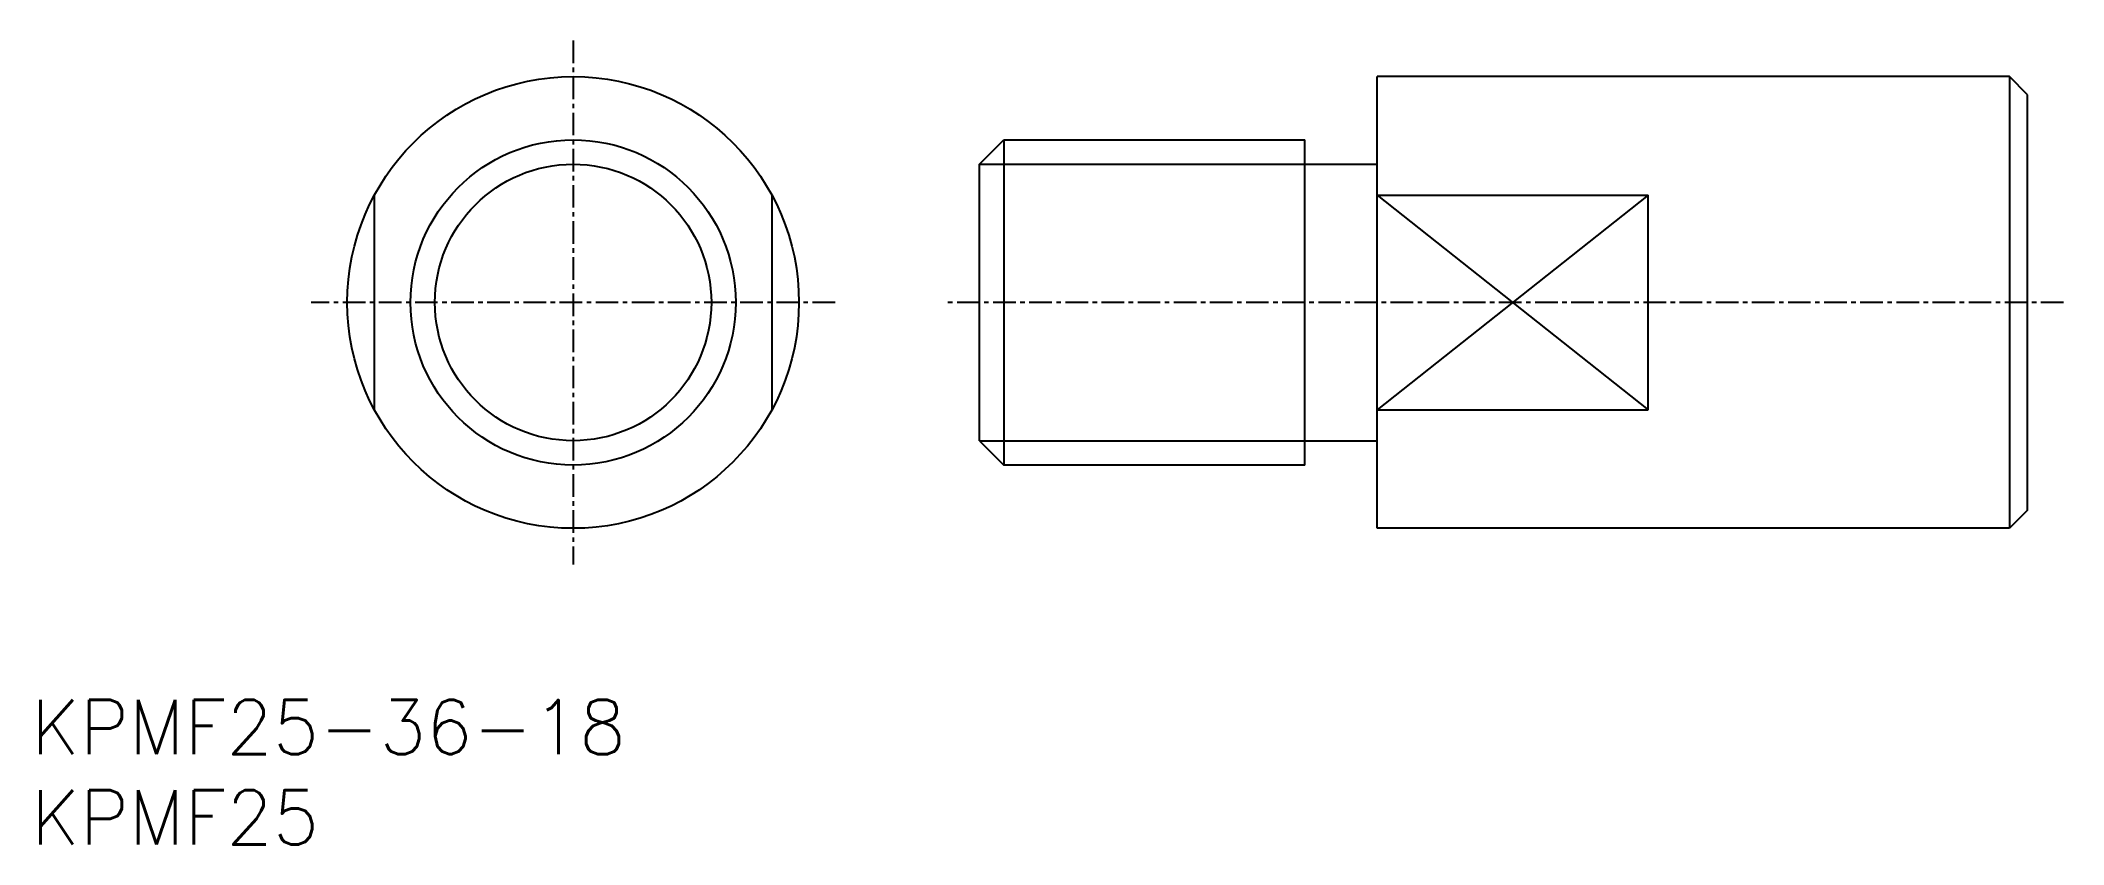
# Model space of a CAD drawing. Extents: x 1 to 112, y 0 to 44.
import ezdxf

# ---------------------------------------------------------------- set-up
doc = ezdxf.new("R2010")
doc.units = 0
doc.linetypes.add('CENTER', pattern=[2, 1.25, -0.25, 0.25, -0.25])
doc.layers.get('0').update_dxf_attribs({"linetype": 'CONTINUOUS'})
doc.layers.add('CENTER', color=1, linetype='CENTER')
doc.styles.get("Standard").update_dxf_attribs({"font": 'txt.shx'})

# ---------------------------------------------------------------- blocks, each defined once
blk = doc.blocks.new('*U7')
at = {"color": 7, "linetype": 'CONTINUOUS'}
blk.add_text('KPMF25', height=3, dxfattribs=at).set_placement((0, 0))
blk = doc.blocks.new('*U8')
at = {"color": 7, "linetype": 'CONTINUOUS'}
blk.add_text('KPMF25-36-18', height=3, dxfattribs=at).set_placement((0, 5))

msp = doc.modelspace()

# ---------------------------------------------------------------- linework, layer by layer
at = {"color": 7, "linetype": 'CONTINUOUS'}
for p, q in [((74.5, 17.5), (74.5, 42.5)), ((109.5, 42.5), (74.5, 42.5)), ((110.5, 41.5), (109.5, 42.5)), ((109.5, 42.5), (109.5, 17.5)), ((110.5, 18.5), (110.5, 41.5)), ((52.5, 37.65), (53.85, 39)), ((53.85, 39), (53.85, 21)), ((53.85, 39), (70.5, 39)), ((70.5, 21), (70.5, 39)), ((52.5, 22.35), (52.5, 37.65)), ((70.5, 37.65), (74.5, 37.65)), ((19, 24.06), (19, 35.94)), ((41, 35.94), (41, 24.06)), ((74.5, 35.94), (89.5, 35.94)), ((74.5, 35.94), (89.5, 24.06)), ((89.5, 35.94), (74.5, 24.06)), ((89.5, 24.06), (89.5, 35.94)), ((74.5, 24.06), (89.5, 24.06)), ((52.5, 22.35), (53.85, 21)), ((70.5, 22.35), (74.5, 22.35)), ((70.5, 21), (53.85, 21)), ((110.5, 18.5), (109.5, 17.5)), ((109.5, 17.5), (74.5, 17.5))]:
    msp.add_line(p, q, dxfattribs=at)
at = {"color": 3, "linetype": 'CONTINUOUS'}
for p, q in [((52.5, 37.65), (70.5, 37.65)), ((52.5, 22.35), (70.5, 22.35))]:
    msp.add_line(p, q, dxfattribs=at)
at = {"color": 7, "linetype": 'CONTINUOUS'}
for radius in [12.5, 7.65]:
    msp.add_circle((30, 30), radius, dxfattribs=at)
at = {"color": 3, "linetype": 'CONTINUOUS'}
msp.add_circle((30, 30), 9, dxfattribs=at)
at = {"layer": 'CENTER', "color": 1, "linetype": 'CENTER'}
for p, q in [((30, 44.5), (30, 15.5)), ((44.5, 30), (15.5, 30)), ((112.5, 30), (50.5, 30))]:
    msp.add_line(p, q, dxfattribs=at)

# ---------------------------------------------------------------- block references
at = {"color": 7, "linetype": 'CONTINUOUS'}
for name in ['*U8', '*U7']:
    msp.add_blockref(name, (0, 0), dxfattribs=at)

doc.saveas('drawing.dxf')
